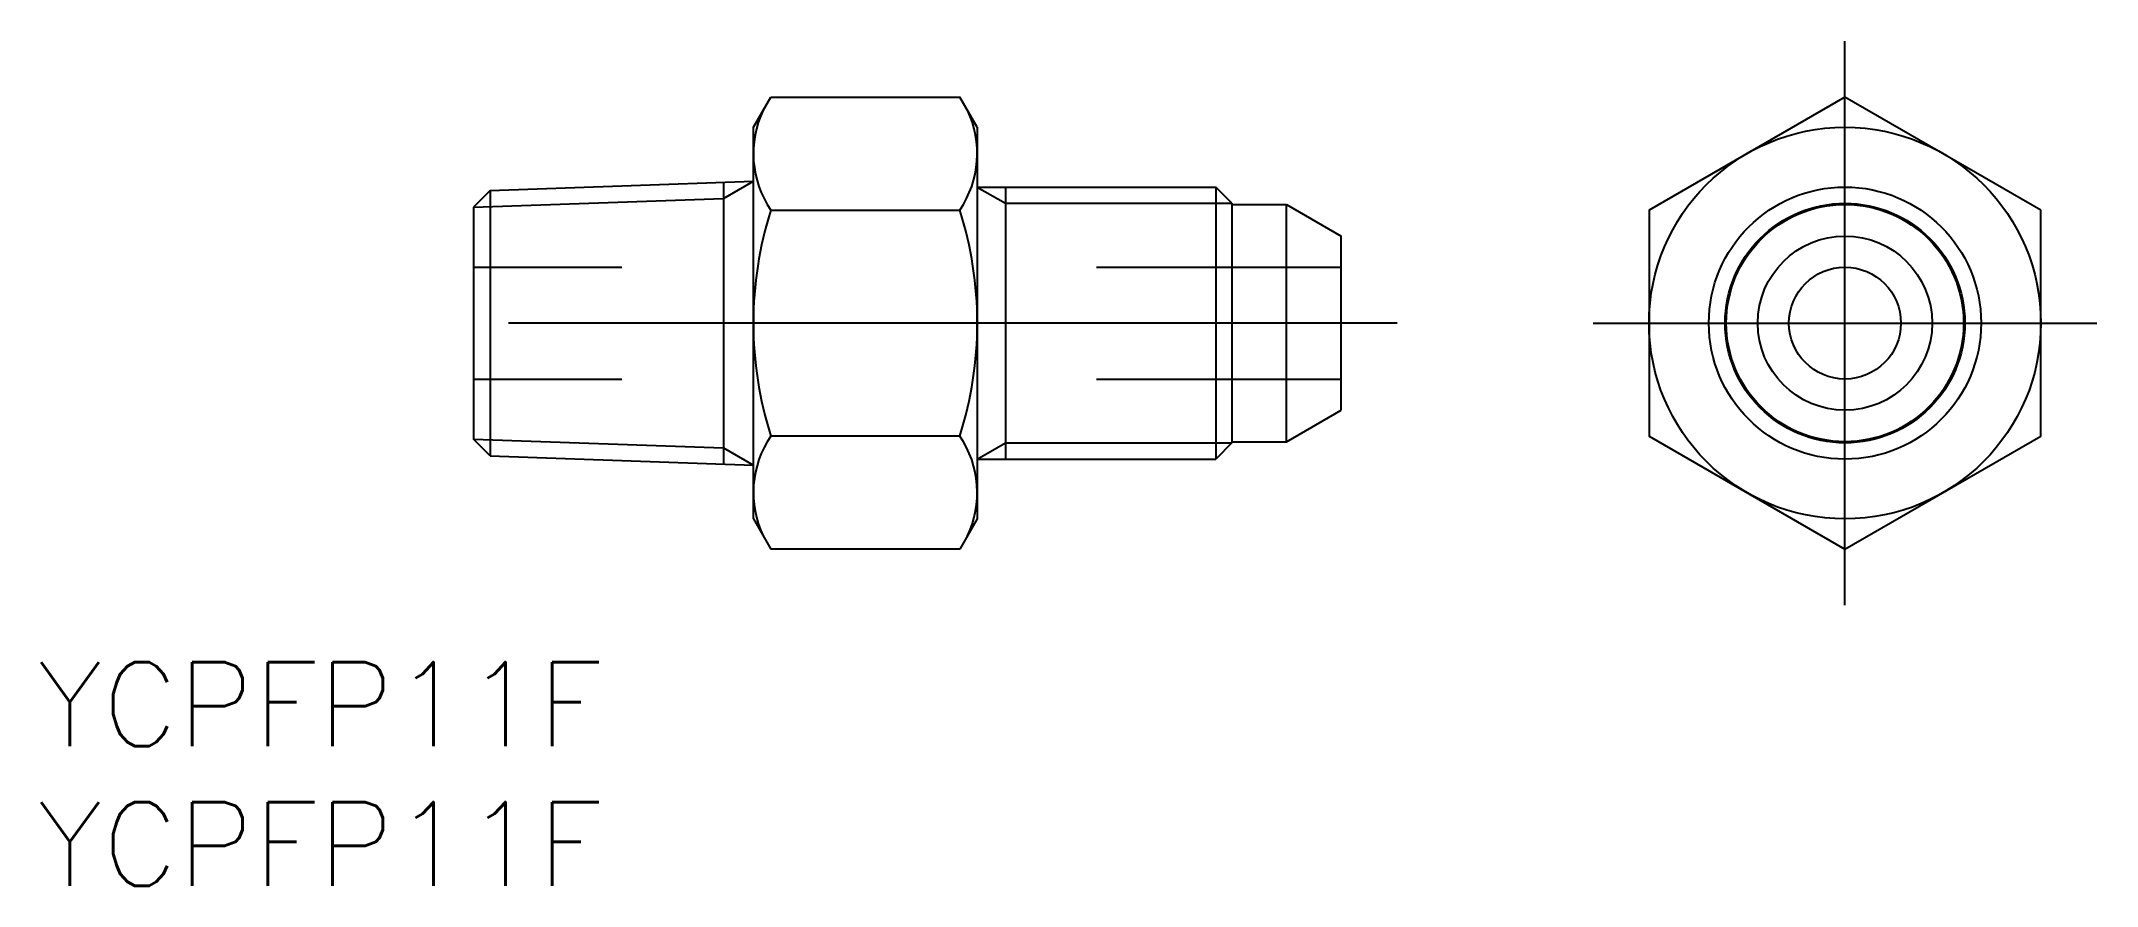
# Model space of a CAD drawing. Extents: x -64.4 to 9, y -20.1 to 10.1.
import ezdxf

# ---------------------------------------------------------------- set-up
doc = ezdxf.new("R2010")
doc.units = 0
doc.linetypes.add('CENTER', pattern=[50.8, 31.75, -6.35, 6.35, -6.35])
doc.linetypes.add('DASHED', pattern=[19.05, 12.7, -6.35])
doc.layers.get('0').update_dxf_attribs({"linetype": 'CONTINUOUS'})
doc.layers.add('CENTER', color=1, linetype='CENTER')
doc.styles.get("Standard").update_dxf_attribs({"font": 'txt.shx', "height": 3, "bigfont": 'bigfont.shx'})

msp = doc.modelspace()

# ---------------------------------------------------------------- linework, layer by layer
at = {"color": 7, "linetype": 'CONTINUOUS'}
for p, q in [((-39, 7), (-38.375, 8.083)), ((-39, 7), (-38.375, 8.083)), ((-38.375, 8.083), (-31.625, 8.083)), ((-38.375, 8.083), (-31.625, 8.083)), ((-31, 7), (-31.625, 8.083)), ((-31, 7), (-31.625, 8.083)), ((0, 8.083), (-7, 4.041)), ((7, 4.041), (0, 8.083)), ((-39, -7), (-39, 7)), ((-39, -7), (-39, 7)), ((-31, 7), (-31, -7)), ((-31, 7), (-31, -7)), ((-48.398, 4.746), (-49, 4.144)), ((-48.398, 4.746), (-49, 4.144)), ((-48.398, 4.746), (-39, 5.075)), ((-48.398, 4.746), (-39, 5.075)), ((-48.398, 4.746), (-48.398, -4.746)), ((-48.398, 4.746), (-48.398, -4.746)), ((-40.071, 5.037), (-40.071, -5.037)), ((-40.071, 5.037), (-40.071, -5.037)), ((-31, 4.864), (-22.481, 4.864)), ((-31, 4.864), (-22.481, 4.864)), ((-29.994, 4.864), (-29.994, -4.864)), ((-22.481, 4.864), (-22.481, -4.864)), ((-21.9, 4.283), (-22.481, 4.864)), ((-22.481, 4.864), (-22.481, -4.864)), ((-21.9, 4.283), (-22.481, 4.864)), ((-49, 4.144), (-49, -4.144)), ((-49, 4.144), (-49, -4.144)), ((-38.375, 4.041), (-31.625, 4.041)), ((-38.375, 4.041), (-31.625, 4.041)), ((-21.9, 4.283), (-21.9, -4.283)), ((-21.9, 4.283), (-21.9, -4.283)), ((-21.9, 4.24), (-19.95, 4.24)), ((-21.9, 4.24), (-19.95, 4.24)), ((-19.95, -4.24), (-19.95, 4.24)), ((-19.95, 4.24), (-18, 3.114)), ((-19.95, -4.24), (-19.95, 4.24)), ((-19.95, 4.24), (-18, 3.114)), ((-7, 4.041), (-7, -4.041)), ((7, -4.041), (7, 4.041)), ((-18, -3.114), (-18, 3.114)), ((-18, -3.114), (-18, 3.114)), ((-19.95, -4.24), (-18, -3.114)), ((-19.95, -4.24), (-18, -3.114)), ((-48.398, -4.746), (-49, -4.144)), ((-48.398, -4.746), (-49, -4.144)), ((-31.625, -4.041), (-38.375, -4.041)), ((-31.625, -4.041), (-38.375, -4.041)), ((-21.9, -4.283), (-22.481, -4.864)), ((-21.9, -4.283), (-22.481, -4.864)), ((-21.9, -4.24), (-19.95, -4.24)), ((-21.9, -4.24), (-19.95, -4.24)), ((-7, -4.041), (0, -8.083)), ((0, -8.083), (7, -4.041)), ((-48.398, -4.746), (-39, -5.075)), ((-48.398, -4.746), (-39, -5.075)), ((-31, -4.864), (-22.481, -4.864)), ((-31, -4.864), (-22.481, -4.864)), ((-39, -7), (-38.375, -8.083)), ((-39, -7), (-38.375, -8.083)), ((-31, -7), (-31.625, -8.083)), ((-31, -7), (-31.625, -8.083)), ((-31.625, -8.083), (-38.375, -8.083)), ((-31.625, -8.083), (-38.375, -8.083))]:
    msp.add_line(p, q, dxfattribs=at)
at = {"color": 3, "linetype": 'CONTINUOUS'}
for p, q in [((-49, 4.144), (-40.071, 4.456)), ((-49, 4.144), (-40.071, 4.456)), ((-40.071, 4.456), (-39, 5.075)), ((-40.071, 4.456), (-39, 5.075)), ((-31, 4.864), (-29.994, 4.283)), ((-29.994, 4.283), (-21.9, 4.283)), ((-29.994, 4.283), (-21.9, 4.283)), ((-49, -4.144), (-40.071, -4.456)), ((-49, -4.144), (-40.071, -4.456)), ((-31, -4.864), (-29.994, -4.283)), ((-29.994, -4.283), (-21.9, -4.283)), ((-29.994, -4.283), (-21.9, -4.283)), ((-40.071, -4.456), (-39, -5.075)), ((-40.071, -4.456), (-39, -5.075))]:
    msp.add_line(p, q, dxfattribs=at)
at = {"color": 3, "linetype": 'DASHED'}
for p, q in [((-49, 2), (-43.699, 2)), ((-49, 2), (-43.699, 2)), ((-26.74, 2), (-18, 2)), ((-26.74, 2), (-18, 2)), ((-49, -2), (-43.699, -2)), ((-49, -2), (-43.699, -2)), ((-26.74, -2), (-18, -2)), ((-26.74, -2), (-18, -2))]:
    msp.add_line(p, q, dxfattribs=at)
at = {"color": 7, "linetype": 'CONTINUOUS'}
msp.add_lwpolyline([(7, 4.041), (0, 8.083), (-7, 4.041), (-7, -4.041), (0, -8.083), (7, -4.041)], close=True, dxfattribs=at)
for radius in [7, 7, 4.864, 4.864, 4.24, 4.24, 3.114, 3.114, 2, 2]:
    msp.add_circle((0, 0), radius, dxfattribs=at)
at = {"color": 3, "linetype": 'CONTINUOUS'}
msp.add_circle((0, 0), 4.283, dxfattribs=at)
msp.add_circle((0, 0), 4.283, dxfattribs=at)
at = {"color": 7, "linetype": 'CONTINUOUS'}
for centre, radius, start, end in [((-35.422, 6.062), 3.578, 154.38425, 214.38425), ((-35.422, 6.062), 3.578, 154.38425, 214.38425), ((-34.578, 6.062), 3.578, 325.61575, 25.61575), ((-34.578, 6.062), 3.578, 325.61575, 25.61575), ((-25.625, 0), 13.375, 162.41205, 197.58795), ((-25.625, 0), 13.375, 162.41205, 197.58795), ((-44.375, 0), 13.375, 342.41205, 17.58795), ((-44.375, 0), 13.375, 342.41205, 17.58795), ((-35.422, -6.062), 3.578, 145.61575, 205.61575), ((-35.422, -6.062), 3.578, 145.61575, 205.61575), ((-34.578, -6.062), 3.578, 334.38425, 34.38425), ((-34.578, -6.062), 3.578, 334.38425, 34.38425)]:
    msp.add_arc(centre, radius, start, end, dxfattribs=at)
at = {"layer": 'CENTER', "color": 1, "linetype": 'CENTER'}
for p, q in [((0, -10.083), (0, 10.083)), ((0, -10.083), (0, 10.083)), ((-16, 0), (-51, 0)), ((-16, 0), (-51, 0)), ((-9, 0), (9, 0)), ((-9, 0), (9, 0))]:
    msp.add_line(p, q, dxfattribs=at)

# ---------------------------------------------------------------- texts
at = {"color": 7, "linetype": 'CONTINUOUS'}
for p in [(-64.575, -15.122), (-64.575, -20.122)]:
    msp.add_text('YCPFP11F', height=3, dxfattribs=at).set_placement(p)

doc.saveas('drawing.dxf')
